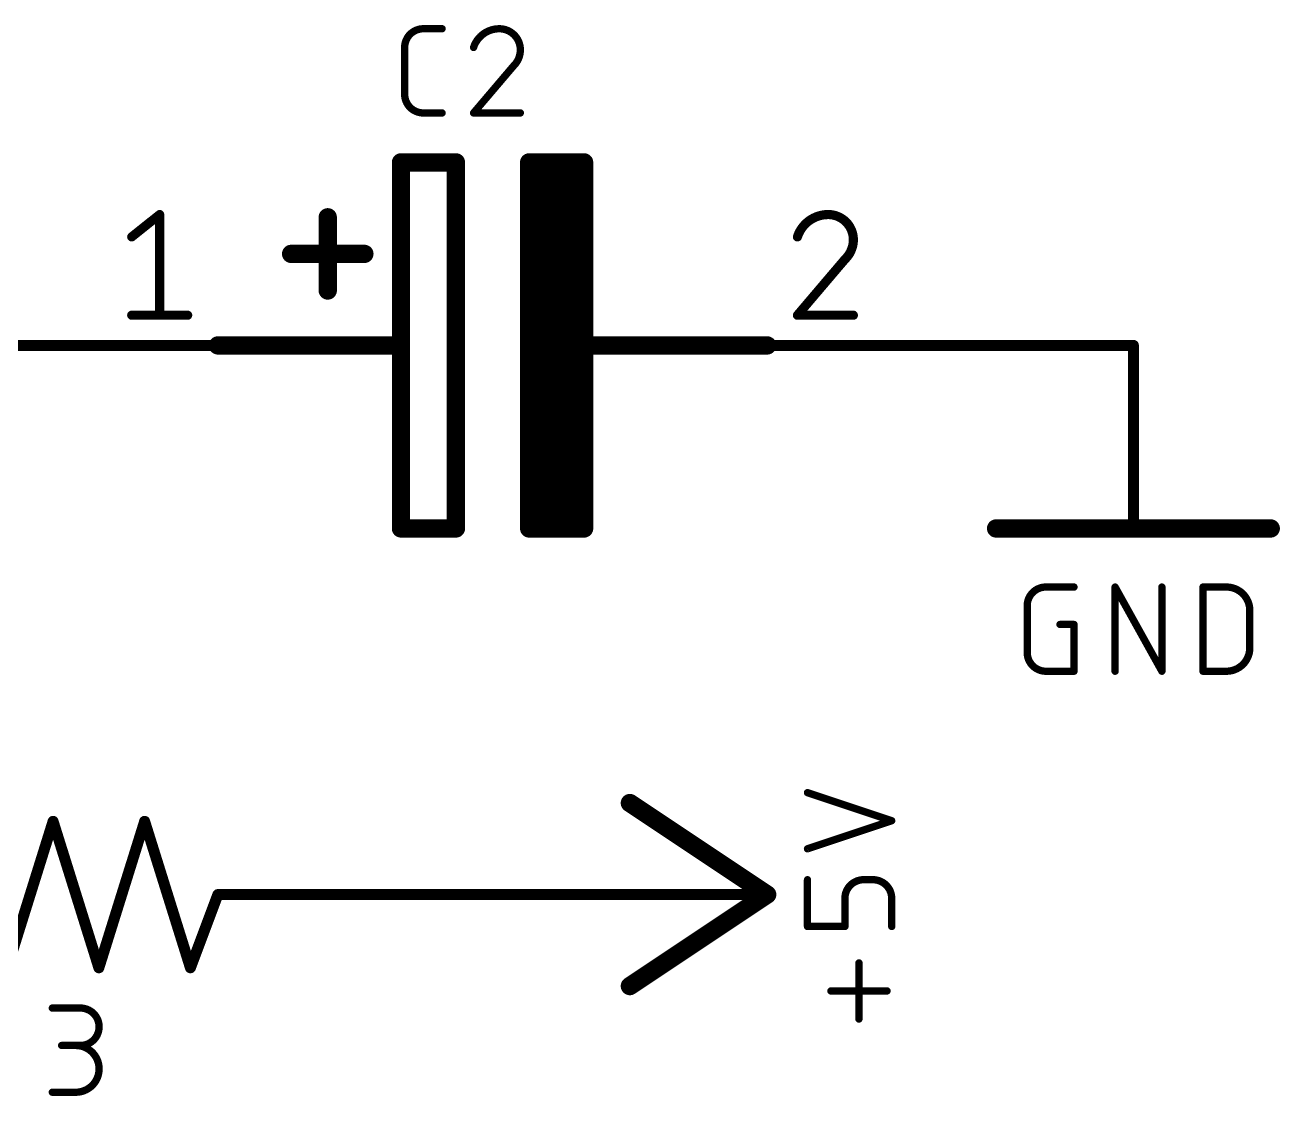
# Model space of a CAD drawing. Extents: x 0 to 261, y -15 to 164.
# Drawn here: x 210.69 to 228.09, y 93.73 to 108.59 of the extents above; entities that cross this region are included whole.
import ezdxf

# ---------------------------------------------------------------- set-up
doc = ezdxf.new("R2010")
doc.units = 0
for name, color, linetype in [('91', 110, 'CONTINUOUS'), ('94', 12, 'CONTINUOUS'), ('95', 253, 'CONTINUOUS'), ('96', 253, 'CONTINUOUS')]:
    doc.layers.add(name, color=color, linetype=linetype)

msp = doc.modelspace()

# ---------------------------------------------------------------- linework, layer by layer
at = {"layer": '91', "const_width": 0.1524}
for points in [[(210.82, 104.14), (198.12, 104.14)], [(223.52, 104.14), (226.06, 104.14)], [(215.9, 96.52), (218.44, 96.52)]]:
    msp.add_lwpolyline(points, dxfattribs=at)
at = {"layer": '91', "const_width": 0.0762}
for points in [[(210.82, 104.1019, 1), (210.82, 104.1781)], [(223.52, 104.1781, 1), (223.52, 104.1019)], [(226.06, 104.1019, 1), (226.06, 104.1781)], [(215.9, 96.5581, 1), (215.9, 96.4819)], [(218.44, 96.4819, 1), (218.44, 96.5581)]]:
    msp.add_lwpolyline(points, format="xyb", dxfattribs=at)
at = {"layer": '94'}
for points, const_width in [([(215.9, 106.68), (215.9, 101.6)], 0.254), ([(215.9, 106.68), (216.662, 106.68)], 0.254), ([(216.662, 101.6), (216.662, 106.68)], 0.254), ([(217.678, 101.6), (217.678, 106.68)], 0.254), ([(217.678, 106.68), (218.44, 106.68)], 0.254), ([(218.44, 106.68), (218.44, 101.6)], 0.254), ([(217.678, 106.426), (218.44, 106.426)], 0.254), ([(217.678, 106.172), (218.44, 106.172)], 0.254), ([(214.884, 105.918), (214.884, 104.902)], 0.254), ([(217.678, 105.918), (218.44, 105.918)], 0.254), ([(217.678, 105.664), (218.44, 105.664)], 0.254), ([(215.392, 105.41), (214.376, 105.41)], 0.254), ([(217.678, 105.41), (218.44, 105.41)], 0.254), ([(217.678, 105.156), (218.44, 105.156)], 0.254), ([(217.678, 104.902), (218.44, 104.902)], 0.254), ([(217.678, 104.648), (218.44, 104.648)], 0.254), ([(217.678, 104.394), (218.44, 104.394)], 0.254), ([(213.36, 104.14), (215.9, 104.14)], 0.254), ([(217.678, 104.14), (218.44, 104.14)], 0.254), ([(218.44, 104.14), (220.98, 104.14)], 0.254), ([(210.82, 104.14), (213.36, 104.14)], 0.1524), ([(223.52, 104.14), (220.98, 104.14)], 0.1524), ([(226.06, 104.14), (226.06, 101.6)], 0.1524), ([(217.678, 103.886), (218.44, 103.886)], 0.254), ([(217.678, 103.632), (218.44, 103.632)], 0.254), ([(217.678, 103.378), (218.44, 103.378)], 0.254), ([(217.678, 103.124), (218.44, 103.124)], 0.254), ([(217.678, 102.87), (218.44, 102.87)], 0.254), ([(217.678, 102.616), (218.44, 102.616)], 0.254), ([(217.678, 102.362), (218.44, 102.362)], 0.254), ([(217.678, 102.108), (218.44, 102.108)], 0.254), ([(217.678, 101.854), (218.44, 101.854)], 0.254), ([(216.662, 101.6), (215.9, 101.6)], 0.254), ([(218.44, 101.6), (217.678, 101.6)], 0.254), ([(217.678, 101.6), (218.44, 101.6)], 0.254), ([(224.155, 101.6), (227.965, 101.6)], 0.254), ([(220.98, 96.52), (219.075, 97.79)], 0.254), ([(211.074, 97.536), (210.439, 95.504)], 0.1524), ([(211.709, 95.504), (211.074, 97.536)], 0.1524), ([(212.344, 97.536), (211.709, 95.504)], 0.1524), ([(212.979, 95.504), (212.344, 97.536)], 0.1524), ([(219.075, 95.25), (220.98, 96.52)], 0.254), ([(213.36, 96.52), (212.979, 95.504)], 0.1524), ([(215.9, 96.52), (213.36, 96.52)], 0.1524), ([(218.44, 96.52), (220.98, 96.52)], 0.1524)]:
    msp.add_lwpolyline(points, dxfattribs=dict(at, const_width=const_width))
for points, const_width in [([(215.9635, 106.68, 1), (215.8365, 106.68)], 0.127), ([(215.9, 106.7435, 1), (215.9, 106.6165)], 0.127), ([(216.7255, 106.68, 1), (216.5985, 106.68)], 0.127), ([(216.662, 106.6165, 1), (216.662, 106.7435)], 0.127), ([(217.7415, 106.68, 1), (217.6145, 106.68)], 0.127), ([(217.678, 106.7435, 1), (217.678, 106.6165)], 0.127), ([(218.5035, 106.68, 1), (218.3765, 106.68)], 0.127), ([(218.44, 106.6165, 1), (218.44, 106.7435)], 0.127), ([(217.678, 106.4895, 1), (217.678, 106.3625)], 0.127), ([(218.44, 106.3625, 1), (218.44, 106.4895)], 0.127), ([(217.678, 106.2355, 1), (217.678, 106.1085)], 0.127), ([(218.44, 106.1085, 1), (218.44, 106.2355)], 0.127), ([(214.9475, 105.918, 1), (214.8205, 105.918)], 0.127), ([(217.678, 105.9815, 1), (217.678, 105.8545)], 0.127), ([(218.44, 105.8545, 1), (218.44, 105.9815)], 0.127), ([(217.678, 105.7275, 1), (217.678, 105.6005)], 0.127), ([(218.44, 105.6005, 1), (218.44, 105.7275)], 0.127), ([(214.376, 105.4735, 1), (214.376, 105.3465)], 0.127), ([(215.392, 105.3465, 1), (215.392, 105.4735)], 0.127), ([(217.678, 105.4735, 1), (217.678, 105.3465)], 0.127), ([(218.44, 105.3465, 1), (218.44, 105.4735)], 0.127), ([(217.678, 105.2195, 1), (217.678, 105.0925)], 0.127), ([(218.44, 105.0925, 1), (218.44, 105.2195)], 0.127), ([(214.8205, 104.902, 1), (214.9475, 104.902)], 0.127), ([(217.678, 104.9655, 1), (217.678, 104.8385)], 0.127), ([(218.44, 104.8385, 1), (218.44, 104.9655)], 0.127), ([(217.678, 104.7115, 1), (217.678, 104.5845)], 0.127), ([(218.44, 104.5845, 1), (218.44, 104.7115)], 0.127), ([(217.678, 104.4575, 1), (217.678, 104.3305)], 0.127), ([(218.44, 104.3305, 1), (218.44, 104.4575)], 0.127), ([(213.36, 104.2035, 1), (213.36, 104.0765)], 0.127), ([(215.9, 104.0765, 1), (215.9, 104.2035)], 0.127), ([(217.678, 104.2035, 1), (217.678, 104.0765)], 0.127), ([(218.44, 104.2035, 1), (218.44, 104.0765)], 0.127), ([(218.44, 104.0765, 1), (218.44, 104.2035)], 0.127), ([(220.98, 104.0765, 1), (220.98, 104.2035)], 0.127), ([(210.82, 104.1781, 1), (210.82, 104.1019)], 0.0762), ([(213.36, 104.1019, 1), (213.36, 104.1781)], 0.0762), ([(220.98, 104.1781, 1), (220.98, 104.1019)], 0.0762), ([(223.52, 104.1019, 1), (223.52, 104.1781)], 0.0762), ([(226.0981, 104.14, 1), (226.0219, 104.14)], 0.0762), ([(217.678, 103.9495, 1), (217.678, 103.8225)], 0.127), ([(218.44, 103.8225, 1), (218.44, 103.9495)], 0.127), ([(217.678, 103.6955, 1), (217.678, 103.5685)], 0.127), ([(218.44, 103.5685, 1), (218.44, 103.6955)], 0.127), ([(217.678, 103.4415, 1), (217.678, 103.3145)], 0.127), ([(218.44, 103.3145, 1), (218.44, 103.4415)], 0.127), ([(217.678, 103.1875, 1), (217.678, 103.0605)], 0.127), ([(218.44, 103.0605, 1), (218.44, 103.1875)], 0.127), ([(217.678, 102.9335, 1), (217.678, 102.8065)], 0.127), ([(218.44, 102.8065, 1), (218.44, 102.9335)], 0.127), ([(217.678, 102.6795, 1), (217.678, 102.5525)], 0.127), ([(218.44, 102.5525, 1), (218.44, 102.6795)], 0.127), ([(217.678, 102.4255, 1), (217.678, 102.2985)], 0.127), ([(218.44, 102.2985, 1), (218.44, 102.4255)], 0.127), ([(217.678, 102.1715, 1), (217.678, 102.0445)], 0.127), ([(218.44, 102.0445, 1), (218.44, 102.1715)], 0.127), ([(217.678, 101.9175, 1), (217.678, 101.7905)], 0.127), ([(218.44, 101.7905, 1), (218.44, 101.9175)], 0.127), ([(215.9, 101.6635, 1), (215.9, 101.5365)], 0.127), ([(215.8365, 101.6, 1), (215.9635, 101.6)], 0.127), ([(216.5985, 101.6, 1), (216.7255, 101.6)], 0.127), ([(216.662, 101.5365, 1), (216.662, 101.6635)], 0.127), ([(217.678, 101.6635, 1), (217.678, 101.5365)], 0.127), ([(217.678, 101.6635, 1), (217.678, 101.5365)], 0.127), ([(217.6145, 101.6, 1), (217.7415, 101.6)], 0.127), ([(218.3765, 101.6, 1), (218.5035, 101.6)], 0.127), ([(218.44, 101.5365, 1), (218.44, 101.6635)], 0.127), ([(218.44, 101.5365, 1), (218.44, 101.6635)], 0.127), ([(224.155, 101.6635, 1), (224.155, 101.5365)], 0.127), ([(227.965, 101.5365, 1), (227.965, 101.6635)], 0.127), ([(226.0219, 101.6, 1), (226.0981, 101.6)], 0.0762), ([(219.1102, 97.8428, 1), (219.0398, 97.7372)], 0.127), ([(211.1104, 97.5474, 1), (211.0376, 97.5246)], 0.0762), ([(211.1104, 97.5246, 1), (211.0376, 97.5474)], 0.0762), ([(212.3804, 97.5474, 1), (212.3076, 97.5246)], 0.0762), ([(212.3804, 97.5246, 1), (212.3076, 97.5474)], 0.0762), ([(221.0152, 96.4672, 1), (220.9448, 96.5728)], 0.127), ([(220.9448, 96.4672, 1), (221.0152, 96.5728)], 0.127), ([(213.36, 96.5581, 1), (213.36, 96.4819)], 0.0762), ([(213.3957, 96.5066, 1), (213.3243, 96.5334)], 0.0762), ([(215.9, 96.4819, 1), (215.9, 96.5581)], 0.0762), ([(218.44, 96.5581, 1), (218.44, 96.4819)], 0.0762), ([(220.98, 96.4819, 1), (220.98, 96.5581)], 0.0762), ([(211.6726, 95.5154, 1), (211.7454, 95.4926)], 0.0762), ([(211.6726, 95.4926, 1), (211.7454, 95.5154)], 0.0762), ([(212.9433, 95.5174, 1), (213.0147, 95.4906)], 0.0762), ([(212.9426, 95.4926, 1), (213.0154, 95.5154)], 0.0762), ([(219.0398, 95.3028, 1), (219.1102, 95.1972)], 0.127)]:
    msp.add_lwpolyline(points, format="xyb", dxfattribs=dict(at, const_width=const_width))
at = {"layer": '95'}
for points, const_width in [([(216.2104, 108.5342, 0.4142), (215.9508, 108.2746)], 0.1016), ([(216.2104, 108.5596, 1), (216.2104, 108.5088)], 0.0508), ([(216.2104, 108.5088, 1), (216.2104, 108.5596)], 0.0508), ([(216.4701, 108.5088, 1), (216.4701, 108.5596)], 0.0508), ([(217.2636, 108.5342, 0.3252), (216.9066, 108.2746)], 0.1016), ([(217.5557, 108.2421, 0.4142), (217.2636, 108.5342)], 0.1016), ([(217.2636, 108.5596, 1), (217.2636, 108.5088)], 0.0508), ([(217.2636, 108.5088, 1), (217.2636, 108.5596)], 0.0508), ([(215.9762, 108.2746, 1), (215.9254, 108.2746)], 0.0508), ([(215.9254, 108.2746, 1), (215.9762, 108.2746)], 0.0508), ([(216.8825, 108.2824, 1), (216.9308, 108.2667)], 0.0508), ([(217.4584, 108.0149, 0.2053), (217.5557, 108.2421)], 0.1016), ([(217.5811, 108.2421, 1), (217.5303, 108.2421)], 0.0508), ([(217.5303, 108.2421, 1), (217.5811, 108.2421)], 0.0508), ([(217.4408, 108.0333, 1), (217.4759, 107.9965)], 0.0508), ([(217.4777, 107.9985, 1), (217.439, 108.0314)], 0.0508), ([(215.9508, 107.6254, 0.4142), (216.2104, 107.3658)], 0.1016), ([(215.9762, 107.6254, 1), (215.9254, 107.6254)], 0.0508), ([(215.9254, 107.6254, 1), (215.9762, 107.6254)], 0.0508), ([(216.2104, 107.3912, 1), (216.2104, 107.3404)], 0.0508), ([(216.2104, 107.3404, 1), (216.2104, 107.3912)], 0.0508), ([(216.4701, 107.3404, 1), (216.4701, 107.3912)], 0.0508), ([(216.9066, 107.3912, 1), (216.9066, 107.3404)], 0.0508), ([(216.8873, 107.3823, 1), (216.926, 107.3493)], 0.0508), ([(217.5557, 107.3404, 1), (217.5557, 107.3912)], 0.0508), ([(212.5846, 105.9561, 1), (212.5211, 105.9561)], 0.0635), ([(212.5727, 105.9313, 1), (212.533, 105.9809)], 0.0635), ([(221.826, 105.9561, 0.3252), (221.3991, 105.6457)], 0.127), ([(222.1752, 105.6069, 0.4142), (221.826, 105.9561)], 0.127), ([(221.826, 105.9879, 1), (221.826, 105.9244)], 0.0635), ([(221.826, 105.9244, 1), (221.826, 105.9878)], 0.0635), ([(212.145, 105.6704, 1), (212.1846, 105.6209)], 0.0635), ([(221.3689, 105.6554, 1), (221.4293, 105.6359)], 0.0635), ([(222.0588, 105.3352, 0.2053), (222.1752, 105.6069)], 0.127), ([(222.207, 105.6068, 1), (222.1435, 105.6069)], 0.0635), ([(222.1435, 105.6069, 1), (222.207, 105.6069)], 0.0635), ([(222.0369, 105.3582, 1), (222.0807, 105.3122)], 0.0635), ([(222.083, 105.3146, 1), (222.0346, 105.3558)], 0.0635), ([(212.1648, 104.5909, 1), (212.1648, 104.5273)], 0.0635), ([(212.9409, 104.5273, 1), (212.9409, 104.5909)], 0.0635), ([(221.3991, 104.5909, 1), (221.3991, 104.5273)], 0.0635), ([(222.1752, 104.5273, 1), (222.1752, 104.5909)], 0.0635), ([(212.5211, 104.5591, 1), (212.5846, 104.5591)], 0.0635), ([(221.3749, 104.5797, 1), (221.4233, 104.5385)], 0.0635), ([(211.0633, 94.9706, 1), (211.0633, 94.9198)], 0.0508), ([(211.4527, 94.4259, 1), (211.4527, 94.9452)], 0.1016), ([(211.4527, 94.9706, 1), (211.4527, 94.9198)], 0.0508), ([(211.4527, 94.9198, 1), (211.4527, 94.9706)], 0.0508), ([(211.1931, 94.4513, 1), (211.1931, 94.4005)], 0.0508), ([(211.3878, 93.7768, 1), (211.3878, 94.4259)], 0.1016), ([(211.3878, 94.4513, 1), (211.3878, 94.4005)], 0.0508), ([(211.4527, 94.4513, 1), (211.4527, 94.4005)], 0.0508), ([(211.4527, 94.4005, 1), (211.4527, 94.4513)], 0.0508), ([(211.0633, 93.8022, 1), (211.0633, 93.7514)], 0.0508), ([(211.3878, 93.8022, 1), (211.3878, 93.7514)], 0.0508), ([(211.3878, 93.7514, 1), (211.3878, 93.8022)], 0.0508)]:
    msp.add_lwpolyline(points, format="xyb", dxfattribs=dict(at, const_width=const_width))
for points, const_width in [([(216.2104, 108.5342), (216.4701, 108.5342)], 0.1016), ([(215.9508, 107.6254), (215.9508, 108.2746)], 0.1016), ([(217.4584, 108.0149), (216.9066, 107.3658)], 0.1016), ([(216.4701, 107.3658), (216.2104, 107.3658)], 0.1016), ([(216.9066, 107.3658), (217.5557, 107.3658)], 0.1016), ([(212.1648, 105.6457), (212.5528, 105.9561)], 0.127), ([(212.5528, 105.9561), (212.5528, 104.5591)], 0.127), ([(222.0588, 105.3352), (221.3991, 104.5591)], 0.127), ([(212.1648, 104.5591), (212.9409, 104.5591)], 0.127), ([(221.3991, 104.5591), (222.1752, 104.5591)], 0.127), ([(211.0633, 94.9452), (211.4527, 94.9452)], 0.1016), ([(211.4527, 94.4259), (211.1931, 94.4259)], 0.1016), ([(211.0633, 93.7768), (211.3878, 93.7768)], 0.1016)]:
    msp.add_lwpolyline(points, dxfattribs=dict(at, const_width=const_width))
at = {"layer": '96'}
for points, const_width in [([(224.8464, 100.7872, 0.4142), (224.5868, 100.5276)], 0.1016), ([(224.8464, 100.8126, 1), (224.8464, 100.7618)], 0.0508), ([(224.8464, 100.7618, 1), (224.8464, 100.8126)], 0.0508), ([(225.2359, 100.7618, 1), (225.2359, 100.8126)], 0.0508), ([(225.8314, 100.7872, 1), (225.7806, 100.7872)], 0.0508), ([(225.8282, 100.7995, 1), (225.7838, 100.7749)], 0.0508), ([(226.4805, 100.7872, 1), (226.4297, 100.7872)], 0.0508), ([(227.0506, 100.7872, 1), (226.9998, 100.7872)], 0.0508), ([(227.0252, 100.8126, 1), (227.0252, 100.7618)], 0.0508), ([(227.6743, 100.4626, 0.4142), (227.3497, 100.7872)], 0.1016), ([(227.3497, 100.8126, 1), (227.3497, 100.7618)], 0.0508), ([(227.3497, 100.7618, 1), (227.3497, 100.8126)], 0.0508), ([(224.6122, 100.5276, 1), (224.5614, 100.5276)], 0.0508), ([(224.5614, 100.5276, 1), (224.6122, 100.5276)], 0.0508), ([(227.6997, 100.4626, 1), (227.6489, 100.4626)], 0.0508), ([(227.6489, 100.4626, 1), (227.6997, 100.4626)], 0.0508), ([(225.0412, 100.2933, 1), (225.0412, 100.2425)], 0.0508), ([(225.2613, 100.2679, 1), (225.2105, 100.2679)], 0.0508), ([(225.2359, 100.2425, 1), (225.2359, 100.2933)], 0.0508), ([(224.5868, 99.8784, 0.4142), (224.8464, 99.6188)], 0.1016), ([(224.6122, 99.8784, 1), (224.5614, 99.8784)], 0.0508), ([(227.3497, 99.6188, 0.4142), (227.6743, 99.9434)], 0.1016), ([(227.6997, 99.9434, 1), (227.6489, 99.9434)], 0.0508), ([(227.6489, 99.9434, 1), (227.6997, 99.9434)], 0.0508), ([(224.5614, 99.8784, 1), (224.6122, 99.8784)], 0.0508), ([(224.8464, 99.6442, 1), (224.8464, 99.5934)], 0.0508), ([(224.8464, 99.5934, 1), (224.8464, 99.6442)], 0.0508), ([(225.2105, 99.6188, 1), (225.2613, 99.6188)], 0.0508), ([(225.2359, 99.5934, 1), (225.2359, 99.6442)], 0.0508), ([(225.7806, 99.6188, 1), (225.8314, 99.6188)], 0.0508), ([(226.4297, 99.6188, 1), (226.4805, 99.6188)], 0.0508), ([(226.4329, 99.6065, 1), (226.4773, 99.6311)], 0.0508), ([(227.0252, 99.6442, 1), (227.0252, 99.5934)], 0.0508), ([(226.9998, 99.6188, 1), (227.0506, 99.6188)], 0.0508), ([(227.3497, 99.6442, 1), (227.3497, 99.5934)], 0.0508), ([(227.3497, 99.5934, 1), (227.3497, 99.6442)], 0.0508), ([(221.5468, 97.958, 1), (221.5308, 97.9098)], 0.0508), ([(222.7152, 97.5204, 1), (222.6992, 97.5686)], 0.0508), ([(222.6992, 97.5204, 1), (222.7152, 97.5686)], 0.0508), ([(221.5308, 97.1791, 1), (221.5468, 97.1309)], 0.0508), ([(221.5642, 96.726, 1), (221.5134, 96.726)], 0.0508), ([(222.3177, 96.726, 0.4142), (222.0581, 96.4664)], 0.1016), ([(222.3177, 96.7514, 1), (222.3177, 96.7006)], 0.0508), ([(222.3177, 96.7006, 1), (222.3177, 96.7514)], 0.0508), ([(222.7072, 96.4664, 0.4142), (222.4476, 96.726)], 0.1016), ([(222.4476, 96.7514, 1), (222.4476, 96.7006)], 0.0508), ([(222.4476, 96.7006, 1), (222.4476, 96.7514)], 0.0508), ([(222.0835, 96.4664, 1), (222.0327, 96.4664)], 0.0508), ([(222.0327, 96.4664, 1), (222.0835, 96.4664)], 0.0508), ([(222.7326, 96.4664, 1), (222.6818, 96.4664)], 0.0508), ([(222.6818, 96.4664, 1), (222.7326, 96.4664)], 0.0508), ([(221.5388, 96.1023, 1), (221.5388, 96.0515)], 0.0508), ([(221.5134, 96.0769, 1), (221.5642, 96.0769)], 0.0508), ([(222.0327, 96.0769, 1), (222.0835, 96.0769)], 0.0508), ([(222.0581, 96.0515, 1), (222.0581, 96.1023)], 0.0508), ([(222.6818, 96.0769, 1), (222.7326, 96.0769)], 0.0508), ([(222.2782, 95.5717, 1), (222.2274, 95.5717)], 0.0508), ([(221.8634, 95.2077, 1), (221.8634, 95.1569)], 0.0508), ([(222.6423, 95.1569, 1), (222.6423, 95.2077)], 0.0508), ([(222.2274, 94.7928, 1), (222.2782, 94.7928)], 0.0508)]:
    msp.add_lwpolyline(points, format="xyb", dxfattribs=dict(at, const_width=const_width))
at = {"layer": '96', "const_width": 0.1016}
for points in [[(224.8464, 100.7872), (225.2359, 100.7872)], [(225.806, 99.6188), (225.806, 100.7872)], [(225.806, 100.7872), (226.4551, 99.6188)], [(226.4551, 99.6188), (226.4551, 100.7872)], [(227.0252, 99.6188), (227.0252, 100.7872)], [(227.0252, 100.7872), (227.3497, 100.7872)], [(224.5868, 99.8784), (224.5868, 100.5276)], [(227.6743, 100.4626), (227.6743, 99.9434)], [(225.0412, 100.2679), (225.2359, 100.2679)], [(225.2359, 100.2679), (225.2359, 99.6188)], [(225.2359, 99.6188), (224.8464, 99.6188)], [(227.3497, 99.6188), (227.0252, 99.6188)], [(222.7072, 97.5445), (221.5388, 97.9339)], [(221.5388, 97.155), (222.7072, 97.5445)], [(221.5388, 96.0769), (221.5388, 96.726)], [(222.4476, 96.726), (222.3177, 96.726)], [(222.0581, 96.4664), (222.0581, 96.0769)], [(222.7072, 96.0769), (222.7072, 96.4664)], [(222.0581, 96.0769), (221.5388, 96.0769)], [(222.2528, 94.7928), (222.2528, 95.5717)], [(222.6423, 95.1823), (221.8634, 95.1823)]]:
    msp.add_lwpolyline(points, dxfattribs=at)

doc.saveas('drawing.dxf')
